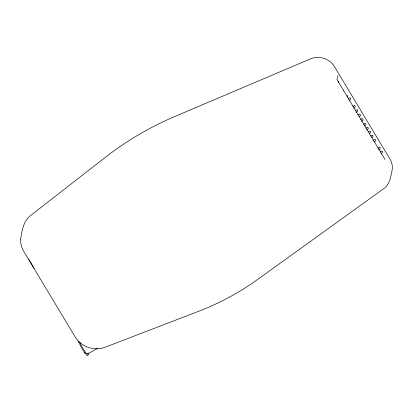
<?xml version="1.0" encoding="UTF-8"?>
<svg xmlns="http://www.w3.org/2000/svg" width="413" height="413" viewBox="0 0 413 413"><rect width="100%" height="100%" fill="white"/><g stroke="black" fill="none" stroke-linecap="round" stroke-linejoin="round"><path stroke-width="0.62" d="M337.989 75.512L337.023 79.632L385.03 159.521M347.39 96.998L347.798 95.253M338.546 81.289L338.598 82.657M349.083 100.643L350.369 99.641L350.611 98.593L350.069 97.695L348.138 98.784M353.662 108.263L354.943 107.261L355.19 106.218L354.648 105.315L352.717 106.404M356.207 112.496L357.488 111.5L357.735 110.452L357.193 109.553L355.263 110.643M359.3 116.6L360.157 115.934L360.399 114.886L359.857 113.988L357.926 115.077M361.54 121.376L362.826 120.379L363.068 119.331L362.531 118.433L360.595 119.522M364.395 126.125L365.681 125.129L365.923 124.081L365.381 123.182L363.45 124.272M366.775 130.085L368.06 129.088L368.303 128.04L367.761 127.142L365.83 128.231M369.465 133.518L370.322 132.852L370.569 131.809L370.027 130.906L368.091 131.995M371.968 137.689L372.825 137.023L373.073 135.975L372.531 135.077L370.595 136.166M374.477 141.86L375.334 141.194L375.577 140.146L375.04 139.248L373.104 140.337M378.716 149.955L379.996 148.954L380.244 147.906L379.702 147.007L377.766 148.097M381.054 153.853L382.34 152.851L382.583 151.803L382.04 150.905L380.11 151.994M87.468 354.034L97.468 348.402M343.286 90.457L343.621 90.612M84.479 352.764L87.22 355.588L88.346 355.025L88.119 353.11M34.093 268.321L28.874 259.4M78.222 340.973L78.811 342.614M87.726 353.791A8.239 1.322 60.6 0 1 84.381 350.709A8.239 1.322 60.6 0 1 79.869 342.207M85.145 353.161A8.239 1.322 60.6 0 1 83.452 350.864M83.183 350.451A8.239 1.322 60.6 0 1 81.289 347.261M81.036 346.791A8.239 1.322 60.6 0 1 78.955 342.165M20.65 239.05C20.418 243.288 21.486 247.547 23.649 251.197L75.12 336.853C81.025 346.946 94.463 351.484 105.31 347.163L198.648 311.294C219.587 303.235 239.499 292.512 257.712 279.405L383.796 188.607C389.758 184.637 390.631 176.965 392.051 170.584C392.83 166.713 392.092 162.593 390.068 159.206L334.484 66.699C329.77 58.631 318.893 55.156 310.354 58.92L174.89 116.471C149.996 127.059 126.471 140.859 105.124 157.477L30.66 215.509C23.298 220.95 22.07 230.707 20.65 239.05"/></g></svg>
